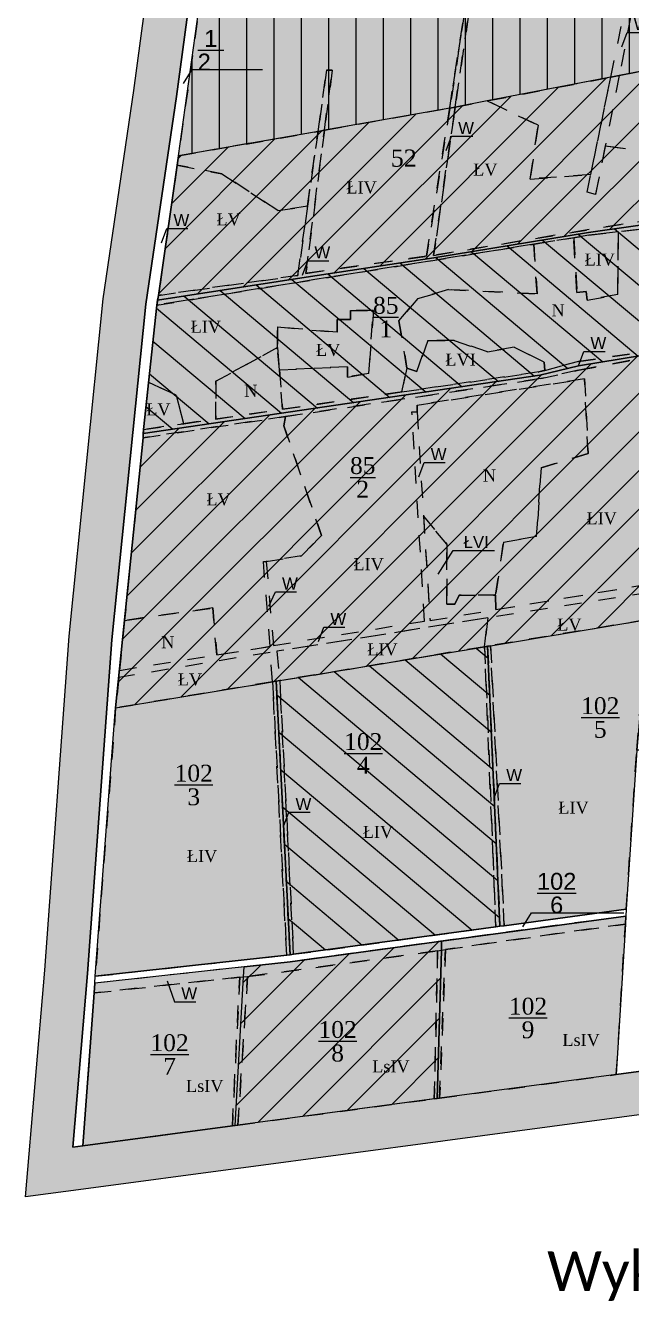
# Model space of a CAD drawing. Header units: millimetres. Extents: x 1380 to 3518, y 917 to 2353.
# Drawn here: x 1380 to 1732, y 917 to 1658 of the extents above; entities that cross this region are included whole.
import ezdxf
from ezdxf import colors
from ezdxf.entities.mleader import LeaderData, LeaderLine
from ezdxf.math import Vec2, Vec3

# ---------------------------------------------------------------- set-up
doc = ezdxf.new("R2010")
doc.units = ezdxf.units.MM
doc.linetypes.add('UZYTEK', pattern=[20, 10, -10])
for name, color, linetype in [('Budynki', 250, 'Continuous'), ('dzialki', 250, 'Continuous'), ('Num użytków', 250, 'Continuous'), ('Numeracja', 7, 'Continuous'), ('Obreb', 2, 'Continuous'), ('Rowy', 250, 'UZYTEK'), ('Uzytki', 250, 'UZYTEK'), ('W', 250, 'Continuous'), ('Władanie', 7, 'Continuous')]:
    doc.layers.add(name, color=color, linetype=linetype)
doc.styles.add('Całkowite', font='times.ttf', dxfattribs={"height": 10})
doc.styles.get("Standard").update_dxf_attribs({"font": 'arial.ttf'})
doc.styles.add('Uzytki', font='times.ttf', dxfattribs={"height": 7})
doc.styles.add('Ułamki', font='times.ttf', dxfattribs={"height": 14})

# ---------------------------------------------------------------- blocks, each defined once
blk = doc.blocks.new('_None')

msp = doc.modelspace()

# ---------------------------------------------------------------- hatches: boundary and pattern name
at = {"layer": 'Obreb', "true_color": 0xf4ee51}
h = msp.add_hatch(color=41, dxfattribs=at)
h.dxf.hatch_style = 1
h.paths.add_polyline_path([(1843.77, 2075.91), (1839.89, 2076.73), (1821.8, 2074.33), (1789.76, 2070.08), (1739.27, 2064.25), (1569.18, 2044.6), (1564.53, 2044.15), (1500.42, 2035.92), (1473.15, 2032.87), (1468.93, 1980), (1462.92, 1894.61), (1456.31, 1773.44), (1452.55, 1718.71), (1450.66, 1680.7), (1442.54, 1619.86), (1424.58, 1499.01), (1404.87, 1303.08), (1390.68, 1109.1), (1379.54, 977.39), (1416.06, 982.26), (1503.01, 993.87), (1504.63, 994.09), (1506.25, 994.3), (1621.93, 1009.75), (1623.42, 1009.95), (1726.06, 1023.65), (1744.84, 1026.16), (1749.27, 1026.75), (2001.11, 1060.37), (2068.99, 1069.43), (2152.68, 1080.6), (2558.18, 1139.98), (2925.58, 1191.89), (2950.42, 1195.27), (3034.81, 1077.94), (3080.44, 1228.22), (3101.82, 1235.05), (3049.2, 1373.09), (3047.94, 1379.97), (3036.54, 1465.16), (3034.11, 1481.41), (3037.35, 1523.54), (3064.08, 1535.14), (3042.44, 1582.63), (3034.82, 1599.34), (3026.23, 1623.42), (3022.72, 1647.12), (3015.17, 1693.82), (3010.46, 1738.63), (3007.5, 1779.8), (3007.5, 1828.93), (2995.54, 1854.86), (2982.24, 1913.84), (2978.33, 1926.18), (2939.25, 2070.19), (2911.03, 2085.83), (2875.11, 2109.04), (2851.35, 2127.45), (2832.79, 2142.28), (2800.7, 2188.75), (2762.52, 2156.94), (2761.01, 2154.88), (2592.26, 2137.52), (2569.19, 2140.22), (2541.29, 2148.28), (2358.61, 2230.49), (2370.36, 2167.83), (2372.08, 2158.65), (2124.8, 2119.92)])
h.paths.add_polyline_path([(2128.67, 2095.22), (2401.4, 2137.94), (2394.93, 2172.44), (2392, 2188.04), (2532.65, 2124.75), (2564.24, 2115.63), (2592.09, 2112.37), (2774.63, 2131.15), (2780.88, 2139.71), (2795.68, 2152.03), (2814.31, 2125.04), (2835.89, 2107.8), (2860.65, 2088.62), (2898.18, 2064.37), (2917.89, 2053.45), (2954.34, 1919.13), (2958.08, 1907.3), (2971.73, 1846.78), (2982.5, 1823.44), (2982.5, 1778.91), (2985.55, 1736.43), (2990.38, 1690.52), (2998.01, 1643.29), (3001.86, 1617.33), (3011.63, 1589.94), (3019.69, 1572.27), (3030.77, 1547.94), (3018.26, 1542.51), (3013.6, 1540.82), (3008.97, 1480.5), (3011.79, 1461.65), (3023.24, 1376.04), (3025.03, 1366.32), (3069.05, 1250.82), (3060.33, 1248.04), (3025.58, 1133.59), (2961.94, 1222.07), (2922.15, 1216.65), (2554.62, 1164.73), (2149.21, 1105.36), (2065.68, 1094.21), (1997.8, 1085.15), (1745.96, 1051.53), (1741.53, 1050.94), (1722.75, 1048.43), (1620.11, 1034.73), (1618.62, 1034.53), (1502.94, 1019.08), (1501.32, 1018.87), (1499.71, 1018.65), (1412.75, 1007.04), (1407.07, 1006.29), (1415.61, 1107.14), (1429.78, 1300.92), (1449.4, 1495.92), (1467.3, 1616.37), (1475.58, 1678.42), (1477.51, 1717.23), (1481.26, 1771.9), (1487.87, 1893.05), (1493.86, 1978.13), (1496.43, 2010.32), (1503.4, 2011.1), (1567.32, 2019.31), (1571.82, 2019.74), (1742.14, 2039.42), (1792.84, 2045.27), (1825.09, 2049.55), (1838.91, 2051.38), (1843.08, 2050.5)], flags=16)
at = {"layer": 'Władanie', "true_color": 0xbbd846}
h = msp.add_hatch(color=63, dxfattribs=at)
h.dxf.hatch_style = 1
h.paths.add_polyline_path([(1828.9, 1707.19), (1847.24, 1728.29), (1851.29, 1732.81), (1864.92, 1750.5), (1860.35, 1749.66), (1482.04, 1679.83), (1468.38, 1581.98), (1549.49, 1596.16), (1553.18, 1596.82), (1625.95, 1609.7), (1629.12, 1610.31), (1647.78, 1613.89), (1777.16, 1638.7), (1782.28, 1639.76)])
at = {"layer": 'Władanie'}
h = msp.add_hatch(dxfattribs=at)
h.set_pattern_fill('ANSI31', color=256, scale=5, angle=45)
h.paths.add_polyline_path([(1828.9, 1707.19), (1847.24, 1728.29), (1851.29, 1732.81), (1864.92, 1750.5), (1860.35, 1749.66), (1482.04, 1679.83), (1468.38, 1581.98), (1549.49, 1596.16), (1553.18, 1596.82), (1625.95, 1609.7), (1629.12, 1610.31), (1647.78, 1613.89), (1777.16, 1638.7), (1782.28, 1639.76)])
h.paths.add_polyline_path([(1475.66, 1625.75), (1497.88, 1625.75), (1497.88, 1661.15), (1475.66, 1661.15)], flags=24)
h.paths.add_polyline_path([(1594.02, 1663.89), (1613.79, 1663.89), (1613.79, 1685.25), (1594.02, 1685.25)], flags=24)
at = {"layer": 'Władanie', "true_color": 0xecea74}
h = msp.add_hatch(color=41, dxfattribs=at)
h.dxf.hatch_style = 1
h.paths.add_polyline_path([(1758.45, 1590.88), (1765.13, 1614.96), (1782.28, 1639.76), (1777.16, 1638.7), (1647.78, 1613.89), (1629.12, 1610.31), (1625.95, 1609.7), (1553.18, 1596.82), (1549.49, 1596.16), (1468.38, 1581.98), (1456.77, 1500.95), (1456.25, 1498.1), (1542.64, 1511.55), (1616.83, 1522.76), (1706.65, 1537.44), (1755.72, 1544.39)])
at = {"layer": 'Władanie'}
h = msp.add_hatch(dxfattribs=at)
h.set_pattern_fill('ANSI31', color=256, scale=5)
h.paths.add_polyline_path([(1758.45, 1590.88), (1765.13, 1614.96), (1782.28, 1639.76), (1777.16, 1638.7), (1647.78, 1613.89), (1629.12, 1610.31), (1625.95, 1609.7), (1553.18, 1596.82), (1549.49, 1596.16), (1468.38, 1581.98), (1456.77, 1500.95), (1456.25, 1498.1), (1542.64, 1511.55), (1616.83, 1522.76), (1706.65, 1537.44), (1755.72, 1544.39)])
h.paths.add_polyline_path([(1588.53, 1569.98), (1608.3, 1569.98), (1608.3, 1591.33), (1588.53, 1591.33)], flags=24)
at = {"layer": 'Władanie', "true_color": 0xff9470}
h = msp.add_hatch(color=21, dxfattribs=at)
h.dxf.hatch_style = 1
h.paths.add_polyline_path([(1755.55, 1541.58), (1755.72, 1544.39), (1706.65, 1537.44), (1616.83, 1522.76), (1542.64, 1511.55), (1456.25, 1498.1), (1455.74, 1495.26), (1448.06, 1422.99), (1447.94, 1420.64), (1678.31, 1454.53), (1700.79, 1460.06), (1750.3, 1468.13), (1750.3, 1469.55)])
at = {"layer": 'Władanie'}
h = msp.add_hatch(dxfattribs=at)
h.set_pattern_fill('ANSI31', color=256, scale=5, angle=275)
h.paths.add_polyline_path([(1755.55, 1541.58), (1755.72, 1544.39), (1706.65, 1537.44), (1616.83, 1522.76), (1542.64, 1511.55), (1456.25, 1498.1), (1455.74, 1495.26), (1448.06, 1422.99), (1447.94, 1420.64), (1678.31, 1454.53), (1700.79, 1460.06), (1750.3, 1468.13), (1750.3, 1469.55)])
h.paths.add_polyline_path([(1581.2, 1475.8), (1602.67, 1475.8), (1602.67, 1511.87), (1581.2, 1511.87)], flags=24)
at = {"layer": 'Władanie', "true_color": 0xb1c7d6}
h = msp.add_hatch(color=9, dxfattribs=at)
h.dxf.hatch_style = 1
h.paths.add_polyline_path([(1646.25, 1296.93), (1647.97, 1297.22), (1649.68, 1297.5), (1741.13, 1312.67), (1750.3, 1466.71), (1750.3, 1468.13), (1700.79, 1460.06), (1678.31, 1454.53), (1447.94, 1420.64), (1447.81, 1418.28), (1431.91, 1261.38), (1523.1, 1276.5), (1525.17, 1276.85), (1527.23, 1277.19)])
at = {"layer": 'Władanie'}
h = msp.add_hatch(dxfattribs=at)
h.set_pattern_fill('ANSI31', color=256, scale=5)
h.paths.add_polyline_path([(1646.25, 1296.93), (1647.97, 1297.22), (1649.68, 1297.5), (1741.13, 1312.67), (1750.3, 1466.71), (1750.3, 1468.13), (1700.79, 1460.06), (1678.31, 1454.53), (1447.94, 1420.64), (1447.81, 1418.28), (1431.91, 1261.38), (1523.1, 1276.5), (1525.17, 1276.85), (1527.23, 1277.19)])
h.paths.add_polyline_path([(1563.68, 1377.46), (1585.15, 1377.46), (1585.15, 1413.53), (1563.68, 1413.53)], flags=24)
at = {"layer": 'Władanie', "true_color": 0xbbd846}
h = msp.add_hatch(color=63, dxfattribs=at)
h.dxf.hatch_style = 1
h.paths.add_polyline_path([(1734.61, 1236.78), (1741.13, 1312.67), (1647.97, 1297.22), (1655.18, 1134.52), (1657.62, 1134.85), (1728.54, 1144.48)])
at = {"layer": 'Władanie', "true_color": 0xddbad0}
h = msp.add_hatch(color=254, dxfattribs=at)
h.dxf.hatch_style = 1
h.paths.add_polyline_path([(1647.97, 1297.22), (1646.25, 1296.93), (1527.23, 1277.19), (1525.17, 1276.85), (1533.22, 1117.97), (1535.26, 1118.25), (1652.74, 1134.19), (1655.18, 1134.52)])
at = {"layer": 'Władanie'}
h = msp.add_hatch(dxfattribs=at)
h.set_pattern_fill('ANSI31', color=256, scale=5, angle=275)
h.paths.add_polyline_path([(1647.97, 1297.22), (1646.25, 1296.93), (1527.23, 1277.19), (1525.17, 1276.85), (1533.22, 1117.97), (1535.26, 1118.25), (1652.74, 1134.19), (1655.18, 1134.52)])
h.paths.add_polyline_path([(1560.26, 1217.17), (1581.73, 1217.17), (1581.73, 1253.24), (1560.26, 1253.24)], flags=24)
at = {"layer": 'Władanie', "true_color": 0xecea74}
h = msp.add_hatch(color=41, dxfattribs=at)
h.dxf.hatch_style = 1
h.paths.add_polyline_path([(1525.17, 1276.85), (1523.1, 1276.5), (1431.91, 1261.38), (1420.05, 1105.48), (1531.26, 1117.75), (1533.22, 1117.97)])
at = {"layer": 'Władanie', "true_color": 0xff9470}
h = msp.add_hatch(color=21, dxfattribs=at)
h.dxf.hatch_style = 1
h.paths.add_polyline_path([(1722.75, 1048.43), (1728.02, 1135.85), (1728.3, 1140.5), (1621.13, 1125.9), (1621.2, 1120.67), (1618.62, 1034.53), (1620.11, 1034.73)])
at = {"layer": 'Władanie', "true_color": 0xb1c7d6}
h = msp.add_hatch(color=9, dxfattribs=at)
h.dxf.hatch_style = 1
h.paths.add_polyline_path([(1533.22, 1113.91), (1506.58, 1111), (1506.25, 1105.15), (1501.32, 1018.87), (1502.94, 1019.08), (1618.62, 1034.53), (1621.2, 1120.67), (1621.13, 1125.9)])
at = {"layer": 'Władanie'}
h = msp.add_hatch(dxfattribs=at)
h.set_pattern_fill('ANSI31', color=256, scale=5)
h.paths.add_polyline_path([(1533.22, 1113.91), (1506.58, 1111), (1506.25, 1105.15), (1501.32, 1018.87), (1502.94, 1019.08), (1617.03, 1034.32), (1618.62, 1034.53), (1621.2, 1120.67), (1621.13, 1125.9)])
h.paths.add_polyline_path([(1544.54, 1049.69), (1573.25, 1049.69), (1573.25, 1085.93), (1544.54, 1085.93)], flags=24)
at = {"layer": 'Władanie', "true_color": 0xddbad0}
h = msp.add_hatch(color=254, dxfattribs=at)
h.dxf.hatch_style = 1
h.paths.add_polyline_path([(1506.25, 1105.15), (1506.58, 1111), (1419.8, 1101.49), (1419.44, 1095.83), (1412.75, 1007.04), (1501.32, 1018.87)])

# ---------------------------------------------------------------- linework, layer by layer
at = {"layer": 'dzialki'}
msp.add_line((1533.22, 1113.78), (1533.22, 1113.78), dxfattribs=at)
for points in [[(1482.04, 1679.83), (1860.35, 1749.66), (1864.92, 1750.5), (1851.29, 1732.81), (1847.24, 1728.29), (1828.9, 1707.19), (1782.28, 1639.76), (1777.16, 1638.7), (1724.5, 1628.61), (1719.53, 1627.65), (1647.78, 1613.89), (1629.12, 1610.31), (1625.95, 1609.7), (1553.18, 1596.82), (1549.49, 1596.16), (1468.38, 1581.98), (1482.04, 1679.83)], [(1758.45, 1590.88), (1765.13, 1614.96), (1782.28, 1639.76), (1777.16, 1638.7), (1647.78, 1613.89), (1629.12, 1610.31), (1625.95, 1609.7), (1553.18, 1596.82), (1549.49, 1596.16), (1468.38, 1581.98), (1456.77, 1500.95), (1456.25, 1498.1), (1542.64, 1511.55), (1616.83, 1522.76), (1706.65, 1537.44), (1755.72, 1544.39)], [(1750.3, 1466.71), (1750.3, 1468.13), (1750.3, 1469.55), (1755.55, 1541.58), (1755.72, 1544.39), (1706.65, 1537.44), (1616.83, 1522.76), (1542.64, 1511.55), (1456.25, 1498.1), (1455.74, 1495.26), (1448.06, 1422.99), (1447.94, 1420.64), (1447.81, 1418.28), (1431.91, 1261.38), (1523.1, 1276.5), (1525.17, 1276.85), (1527.23, 1277.19), (1646.25, 1296.93), (1647.97, 1297.22), (1649.68, 1297.5), (1741.13, 1312.67)], [(1755.55, 1541.58), (1755.72, 1544.39), (1706.65, 1537.44), (1616.83, 1522.76), (1542.64, 1511.55), (1456.25, 1498.1), (1455.74, 1495.26), (1448.06, 1422.99), (1447.94, 1420.64), (1678.31, 1454.53), (1700.79, 1460.06), (1750.3, 1468.13), (1750.3, 1469.55)], [(1750.3, 1466.71), (1750.3, 1468.13), (1700.79, 1460.06), (1678.31, 1454.53), (1447.94, 1420.64), (1447.81, 1418.28), (1431.91, 1261.38), (1523.1, 1276.5), (1525.17, 1276.85), (1527.23, 1277.19), (1646.25, 1296.93), (1647.97, 1297.22), (1649.68, 1297.5), (1741.13, 1312.67)], [(1647.97, 1297.22), (1649.68, 1297.5), (1741.13, 1312.67), (1734.61, 1236.78), (1728.54, 1144.48), (1657.62, 1134.85), (1655.18, 1134.52), (1647.97, 1297.22)], [(1525.17, 1276.85), (1527.23, 1277.19), (1646.25, 1296.93), (1647.97, 1297.22), (1655.18, 1134.52), (1652.74, 1134.19), (1535.26, 1118.25), (1533.22, 1117.97), (1525.17, 1276.85)], [(1431.91, 1261.38), (1523.1, 1276.5), (1525.17, 1276.85), (1533.22, 1117.97), (1531.26, 1117.75), (1420.05, 1105.48), (1431.91, 1261.38)], [(1748.19, 1203.23), (1738.08, 1203.23), (1740.63, 1236.78), (1734.61, 1236.78), (1728.54, 1144.48), (1728.3, 1140.5), (1728.02, 1135.85), (1722.75, 1048.43), (1741.53, 1050.94), (1745.96, 1051.53), (1997.8, 1085.15), (2065.68, 1094.21), (2149.21, 1105.36), (2147.47, 1111.23), (1999.81, 1090.25), (1999.81, 1090.25), (1996.3, 1089.79), (1992.73, 1089.32), (1741.84, 1056.9), (1745.87, 1135.4), (1746.06, 1139.1), (1746.33, 1144.3)], [(1728.3, 1140.5), (1621.13, 1125.9), (1533.22, 1113.91), (1506.58, 1111), (1419.8, 1101.49), (1420.05, 1105.48), (1531.26, 1117.75), (1533.22, 1117.97), (1535.26, 1118.25), (1652.74, 1134.19), (1655.18, 1134.52), (1657.62, 1134.85), (1728.54, 1144.48)], [(1621.2, 1120.67), (1621.13, 1125.9), (1728.3, 1140.5), (1728.02, 1135.85), (1722.75, 1048.43), (1620.11, 1034.73), (1618.62, 1034.53), (1621.2, 1120.67)], [(1506.58, 1111), (1533.22, 1113.91), (1621.13, 1125.9), (1621.2, 1120.67), (1618.62, 1034.53), (1617.03, 1034.32), (1502.94, 1019.08), (1501.32, 1018.87), (1506.25, 1105.15), (1506.58, 1111)], [(1419.8, 1101.49), (1419.44, 1095.83), (1412.75, 1007.04), (1499.71, 1018.65), (1501.32, 1018.87), (1506.25, 1105.15), (1506.58, 1111), (1419.8, 1101.49)]]:
    msp.add_lwpolyline(points, close=True, dxfattribs=at)
msp.add_lwpolyline([(1475.58, 1678.42), (1467.3, 1616.37), (1449.4, 1495.92), (1429.78, 1300.92), (1415.61, 1107.14), (1407.07, 1006.29), (1412.75, 1007.04), (1419.44, 1095.83), (1419.8, 1101.49), (1420.05, 1105.48), (1431.91, 1261.38), (1447.81, 1418.28), (1447.94, 1420.64), (1448.06, 1422.99), (1455.74, 1495.26), (1456.25, 1498.1), (1456.77, 1500.95), (1468.38, 1581.98), (1482.04, 1679.83)], dxfattribs=at)
at = {"layer": 'Obreb'}
for points in [[(2925.58, 1191.89), (2558.18, 1139.98), (2152.68, 1080.6), (2068.99, 1069.43), (2001.11, 1060.37), (1749.27, 1026.75), (1744.84, 1026.16), (1726.06, 1023.65), (1623.42, 1009.95), (1621.93, 1009.75), (1506.25, 994.3), (1504.63, 994.09), (1503.01, 993.87), (1416.06, 982.26), (1379.54, 977.39), (1390.68, 1109.1), (1404.87, 1303.08), (1424.58, 1499.01), (1442.54, 1619.86), (1450.66, 1680.7)], [(2922.15, 1216.65), (2554.62, 1164.73), (2149.21, 1105.36), (2065.68, 1094.21), (1997.8, 1085.15), (1745.96, 1051.53), (1741.53, 1050.94), (1722.75, 1048.43), (1620.11, 1034.73), (1618.62, 1034.53), (1502.94, 1019.08), (1501.32, 1018.87), (1499.71, 1018.65), (1412.75, 1007.04), (1407.07, 1006.29), (1415.61, 1107.14), (1429.78, 1300.92), (1449.4, 1495.92), (1467.3, 1616.37), (1475.58, 1678.42)]]:
    msp.add_lwpolyline(points, dxfattribs=at)
at = {"layer": 'Rowy'}
for p, q in [((1618.96, 1120.25), (1623.44, 1121.1)), ((1503.97, 1105), (1508.52, 1105.29))]:
    msp.add_line(p, q, dxfattribs=at)
for points in [[(1828.9, 1707.19), (1782.28, 1639.76), (1765.13, 1614.96), (1758.45, 1590.88), (1755.55, 1541.58), (1706.81, 1535.84), (1455.74, 1495.26), (1456.77, 1500.95), (1537.75, 1512.5), (1549.49, 1596.16), (1554.49, 1631.84), (1557.72, 1631.84), (1553.18, 1596.82), (1542.41, 1513.75), (1612.52, 1523.73), (1637.54, 1683.91)], [(1639.79, 1683.79), (1616.62, 1524.19), (1752.66, 1546.67), (1756.14, 1601.85), (1762.16, 1617.01), (1827.49, 1711.49)]]:
    msp.add_lwpolyline(points, dxfattribs=at)
for points in [[(1719.53, 1627.65), (1735.1, 1702.79), (1738.77, 1702.79), (1724.5, 1628.61)], [(1719.53, 1627.65), (1724.5, 1628.61), (1710.67, 1559.57), (1705.85, 1560.84), (1719.53, 1627.65)], [(1448.06, 1422.99), (1447.81, 1418.28), (1678.95, 1452.59), (1700.79, 1457.52), (1750.3, 1466.71), (1750.3, 1469.55), (1700.79, 1462.61), (1677.66, 1456.47), (1448.06, 1422.99)], [(1434.12, 1283.17), (1521.71, 1297.14), (1517.7, 1346.35), (1519.42, 1346.35), (1523.53, 1297.63), (1611.33, 1311.8), (1604.01, 1433.23), (1606.97, 1433.23), (1614.54, 1312.13), (1737.54, 1332.56), (1746.37, 1452.39), (1749.46, 1452.6), (1742.07, 1328.43), (1525.46, 1294.26), (1527.23, 1277.19), (1525.17, 1276.85), (1523.1, 1276.5), (1521.73, 1293.63), (1433.7, 1279.01), (1434.12, 1283.17)], [(1646.25, 1296.93), (1649.68, 1297.5), (1657.62, 1134.85), (1655.18, 1134.52), (1652.74, 1134.19), (1646.25, 1296.93)], [(1523.1, 1276.5), (1527.23, 1277.19), (1535.26, 1118.25), (1533.22, 1117.97), (1531.26, 1117.75), (1523.1, 1276.5)], [(1419.8, 1101.49), (1419.44, 1095.83), (1503.97, 1105), (1499.71, 1018.65), (1502.94, 1019.08), (1508.52, 1105.29), (1618.96, 1120.25), (1617.03, 1034.32), (1620.11, 1034.73), (1623.44, 1121.1), (1728.02, 1135.85), (1728.3, 1140.5), (1533.22, 1113.91), (1419.8, 1101.49)]]:
    msp.add_lwpolyline(points, close=True, dxfattribs=at)
at = {"layer": 'Uzytki'}
for points in [[(1637.54, 1683.91), (1639.79, 1683.79), (1629.12, 1610.31), (1719.53, 1627.65), (1735.1, 1702.79), (1738.77, 1702.79), (1724.5, 1628.61), (1777.16, 1638.7), (1827.49, 1711.49), (1845.05, 1729.95), (1847.24, 1728.29), (1851.29, 1732.81), (1848.29, 1734.67), (1860.35, 1749.66), (1482.04, 1679.83), (1468.38, 1581.98), (1549.49, 1596.16), (1554.49, 1631.84), (1557.72, 1631.84), (1553.18, 1596.82), (1625.95, 1609.7)], [(1639.79, 1683.79), (1637.54, 1683.91), (1625.95, 1609.7), (1629.12, 1610.31)], [(1706.81, 1535.84), (1755.55, 1541.58), (1758.45, 1590.88), (1765.13, 1614.96), (1782.28, 1639.76), (1777.16, 1638.7), (1762.16, 1617.01), (1756.14, 1601.85), (1752.66, 1546.67), (1746.51, 1545.65), (1616.62, 1524.19), (1629.12, 1610.31), (1625.95, 1609.7), (1612.52, 1523.73), (1542.41, 1513.75), (1553.18, 1596.82), (1549.49, 1596.16), (1543.38, 1552.67), (1537.75, 1512.5), (1456.77, 1500.95), (1455.74, 1495.26)], [(1762.16, 1617.01), (1777.16, 1638.7), (1724.5, 1628.61), (1716.32, 1587.77), (1747.99, 1583.28), (1746.51, 1545.65), (1752.66, 1546.67), (1756.14, 1601.85)], [(1557.72, 1631.84), (1554.49, 1631.84), (1549.49, 1596.16), (1553.18, 1596.82)], [(1719.53, 1627.65), (1647.78, 1613.89), (1677.34, 1599.8), (1672.72, 1568.54), (1707.95, 1571.12)], [(1625.95, 1609.7), (1553.18, 1596.82), (1542.41, 1513.75), (1612.52, 1523.73)], [(1747.99, 1583.28), (1716.32, 1587.77), (1710.67, 1559.57), (1705.85, 1560.84), (1707.95, 1571.12), (1672.72, 1568.54), (1677.34, 1599.8), (1647.78, 1613.89), (1629.12, 1610.31), (1616.62, 1524.19), (1746.51, 1545.65)], [(1549.49, 1596.16), (1468.38, 1581.98), (1467.61, 1576.57), (1493.66, 1571.56), (1526.1, 1550.17), (1543.38, 1552.67)], [(1543.38, 1552.67), (1526.1, 1550.17), (1493.66, 1571.56), (1467.61, 1576.57), (1456.77, 1500.95), (1537.75, 1512.5)], [(1755.55, 1541.58), (1723.78, 1537.84), (1723.7, 1501.42), (1705.83, 1498.18), (1705.15, 1503.29), (1699.9, 1502.68), (1698.03, 1534.42), (1674.76, 1530.66), (1676.76, 1501.83), (1625.24, 1504.33), (1607.46, 1499.06), (1596.51, 1486.24), (1601.13, 1458.69), (1606.8, 1456.72), (1613.25, 1474.74), (1628.54, 1474.74), (1647.91, 1468.16), (1663.46, 1470.93), (1680.85, 1462.24), (1681.2, 1457.41), (1700.79, 1462.61), (1750.3, 1469.55)], [(1723.78, 1537.84), (1706.81, 1535.84), (1698.03, 1534.42), (1699.9, 1502.68), (1705.15, 1503.29), (1705.83, 1498.18), (1723.7, 1501.42)], [(1596.51, 1486.24), (1607.46, 1499.06), (1625.24, 1504.33), (1676.76, 1501.83), (1674.76, 1530.66), (1455.74, 1495.26), (1451, 1450.63), (1467.06, 1443.05), (1471.53, 1426.41), (1490.01, 1429.11), (1490.01, 1451.07), (1525.96, 1470.59), (1525.96, 1482.62), (1560.57, 1479.49), (1560.57, 1486.93), (1568.3, 1486.93), (1568.3, 1492.13), (1581.65, 1492.13), (1578.95, 1455.62), (1566.5, 1453.52), (1566.5, 1459.54), (1527, 1457.62), (1528.84, 1434.77), (1598.13, 1444.87), (1601.13, 1458.69)], [(1581.65, 1492.13), (1568.3, 1492.13), (1568.3, 1486.93), (1560.57, 1486.93), (1560.57, 1479.49), (1525.96, 1482.62), (1525.96, 1470.59), (1527, 1457.62), (1566.5, 1459.54), (1566.5, 1453.52), (1578.95, 1455.62)], [(1680.85, 1462.24), (1663.46, 1470.93), (1647.91, 1468.16), (1628.54, 1474.74), (1613.25, 1474.74), (1606.8, 1456.72), (1601.13, 1458.69), (1598.13, 1444.87), (1677.66, 1456.47), (1681.2, 1457.41)], [(1527, 1457.62), (1525.96, 1470.59), (1490.01, 1451.07), (1490.01, 1429.11), (1528.84, 1434.77)], [(1604.01, 1433.23), (1606.97, 1433.23), (1606.97, 1437.21), (1704.27, 1452.44), (1706.4, 1409.06), (1679.06, 1400.84), (1676.44, 1360.88), (1657.29, 1357.61), (1652.54, 1326.83), (1652.76, 1318.48), (1737.54, 1332.56), (1746.37, 1452.39), (1749.46, 1452.6), (1750.3, 1466.71), (1700.79, 1457.52), (1678.95, 1452.59), (1530.66, 1430.58), (1529.67, 1425.17), (1551.43, 1361.53), (1539.91, 1349.7), (1519.42, 1346.35), (1523.53, 1297.63), (1611.33, 1311.8)], [(1467.06, 1443.05), (1451, 1450.63), (1448.06, 1422.99), (1471.53, 1426.41)], [(1706.4, 1409.06), (1704.27, 1452.44), (1606.97, 1437.21), (1606.97, 1433.23), (1610.75, 1372.68), (1624.39, 1356.42), (1624.39, 1321.6), (1628.97, 1321.6), (1631.43, 1326.83), (1652.54, 1326.83), (1657.29, 1357.61), (1676.44, 1360.88), (1679.06, 1400.84)], [(1551.43, 1361.53), (1529.67, 1425.17), (1530.66, 1430.58), (1447.81, 1418.28), (1437.06, 1312.17), (1488.33, 1319.39), (1490.62, 1292.18), (1521.71, 1297.14), (1517.7, 1346.35), (1519.42, 1346.35), (1539.91, 1349.7)], [(1624.39, 1356.42), (1610.75, 1372.68), (1614.54, 1312.13), (1652.76, 1318.48), (1652.54, 1326.83), (1631.43, 1326.83), (1628.97, 1321.6), (1624.39, 1321.6)], [(1741.13, 1312.67), (1742.07, 1328.43), (1648.21, 1313.62), (1646.25, 1296.93), (1647.97, 1297.22), (1649.68, 1297.5)], [(1488.33, 1319.39), (1437.06, 1312.17), (1434.12, 1283.17), (1490.62, 1292.18)], [(1646.25, 1296.93), (1648.21, 1313.62), (1525.46, 1294.26), (1527.23, 1277.19)], [(1734.61, 1236.78), (1741.13, 1312.67), (1649.68, 1297.5), (1657.62, 1134.85), (1728.54, 1144.48)], [(1646.25, 1296.93), (1527.23, 1277.19), (1535.26, 1118.25), (1652.74, 1134.19)], [(1647.97, 1297.22), (1646.25, 1296.93), (1652.74, 1134.19), (1655.18, 1134.52)], [(1649.68, 1297.5), (1647.97, 1297.22), (1655.18, 1134.52), (1657.62, 1134.85)], [(1521.73, 1293.63), (1433.7, 1279.01), (1431.91, 1261.38), (1523.1, 1276.5)], [(1523.1, 1276.5), (1431.91, 1261.38), (1420.05, 1105.48), (1531.26, 1117.75)], [(1525.17, 1276.85), (1523.1, 1276.5), (1531.26, 1117.75), (1533.22, 1117.97)], [(1527.23, 1277.19), (1525.17, 1276.85), (1533.22, 1117.97), (1535.26, 1118.25)], [(1623.44, 1121.1), (1728.02, 1135.85), (1728.3, 1140.5), (1621.13, 1125.9), (1621.2, 1120.67), (1618.62, 1034.53), (1620.11, 1034.73)], [(1728.02, 1135.85), (1623.44, 1121.1), (1620.11, 1034.73), (1722.75, 1048.43)], [(1618.96, 1120.25), (1508.52, 1105.29), (1502.94, 1019.08), (1617.03, 1034.32)], [(1503.97, 1105), (1419.44, 1095.83), (1412.75, 1007.04), (1499.71, 1018.65)]]:
    msp.add_lwpolyline(points, close=True, dxfattribs=at)
for points in [[(1674.76, 1530.66), (1676.76, 1501.83), (1625.24, 1504.33), (1607.46, 1499.06), (1596.51, 1486.24), (1601.13, 1458.69), (1606.8, 1456.72), (1613.25, 1474.74), (1628.54, 1474.74), (1647.91, 1468.16), (1663.46, 1470.93), (1680.85, 1462.24), (1681.2, 1457.41)], [(1601.13, 1458.69), (1598.13, 1444.87)]]:
    msp.add_lwpolyline(points, dxfattribs=at)

# ---------------------------------------------------------------- texts
at = {"layer": 'Budynki', "insert": (1682.59, 945.67), "char_height": 25, "width": 1069.2181, "attachment_point": 1, "style": 'Całkowite'}
msp.add_mtext('{\\fCalibri|b0|i0|c238|p34;\\H0.91667x;Wykonano w ramach przedmiotu: Planowanie Infrastruktury Technicznej}', dxfattribs=at)
at = {"layer": 'Num użytków', "char_height": 7, "attachment_point": 1, "style": 'Uzytki'}
for s, insert, width in [('ŁV', (1639.63, 1577.5), 28.0185), ('ŁIV', (1565.97, 1567.12), 23.9513), ('ŁV', (1490.5, 1548.61), 15.8169), ('ŁIV', (1704.35, 1525.26), 10.4413), ('N\\P', (1685.11, 1495.78), 7.6839), ('ŁIV', (1475.49, 1486.2), 18.1976), ('ŁV', (1548.3, 1472.8), 12.2312), ('ŁVI', (1623.47, 1467.14), 14.0211), ('N\\P', (1506.64, 1449.01), 7.6839), ('ŁV', (1449.68, 1438.24), 10.3122), ('N\\P', (1645.27, 1399.84), 7.6839), ('ŁV', (1484.66, 1386), 14.79), ('ŁIV', (1705.47, 1375), 21.3982), ('ŁIV', (1570.06, 1348.36), 21.3982), ('ŁV', (1688.46, 1313.25), 14.79), ('N\\P', (1458.4, 1303.06), 7.6839), ('ŁIV', (1578.13, 1298.86), 21.3982), ('ŁV', (1468.02, 1281.38), 14.79), ('ŁIV\\P', (1689.1, 1206.95), 17.8318), ('ŁIV\\P', (1575.48, 1192.85), 17.8318), ('ŁIV\\P', (1473.31, 1178.86), 17.8318), ('LsIV', (1691.44, 1072.04), 17.8318), ('LsIV\\P', (1580.96, 1056.68), 21.9546), ('LsIV\\P', (1472.81, 1045.32), 21.9546)]:
    msp.add_mtext(s, dxfattribs=dict(at, insert=insert, width=width))
at = {"layer": 'Numeracja', "attachment_point": 1}
for s, insert, char_height, width, style in [('52', (1591.74, 1585.67), 10, 26.1217, 'Całkowite'), ('\\A1;{\\H0.7x;\\S85/1;}', (1581.44, 1500.07), 14, 25.0465, 'Ułamki'), ('\\A1;{\\H0.7x;\\S85/2;}', (1568.05, 1407), 14, 25.0321, 'Ułamki'), ('\\A1;{\\H0.7x;\\S102/4;}', (1564.64, 1246.71), 14, 46.7267, 'Ułamki'), ('\\A1;{\\H0.7x;\\S102/3;}', (1466.18, 1228.37), 14, 27.5354, 'Ułamki'), ('\\A1;{\\H0.7x;\\S102/9;}', (1660.36, 1093.04), 14, 30.2645, 'Ułamki'), ('\\A1;{\\H0.7x;\\S102/8;}', (1549.74, 1079.49), 14, 21.9157, 'Ułamki'), ('\\A1;{\\H0.7x;\\S102/7;}', (1452.12, 1071.82), 14, 21.9157, 'Ułamki')]:
    msp.add_mtext(s, dxfattribs=dict(at, insert=insert, char_height=char_height, width=width, style=style))
at = {"layer": 'Numeracja', "insert": (1702.31, 1267.54), "char_height": 14, "attachment_point": 1, "style": 'Ułamki'}
msp.add_mtext('\\A1;{\\H0.7x;\\S102/5;}', dxfattribs=at)

# ---------------------------------------------------------------- leaders
at = {"layer": 'Num użytków'}
ml = msp.add_multileader_mtext('Standard', dxfattribs=at)
ml.set_content('W', color=256)
ml.set_leader_properties()
ml.set_arrow_properties(name='NONE')
ml.build(insert=Vec2(0, 0))
ml.multileader.update_dxf_attribs({"text_left_attachment_type": 5, "text_right_attachment_type": 0, "text_top_attachment_type": 10, "text_bottom_attachment_type": 10})
ctx = ml.context
ctx.base_point, ctx.char_height, ctx.plane_origin = Vec3(1463.46, 1539.8), 7, Vec3(1458.52, 1531.48)
ctx.left_attachment, ctx.right_attachment, ctx.top_attachment, ctx.bottom_attachment = 5, 0, 10, 10
notes = []
notes.append((ctx, [(0, (1, 1, 0), (1461.59, 1539.8), (1, 0), 1.86, [(0, [(1458.52, 1531.48)], 0, [])])]))
ctx.mtext.insert, ctx.mtext.flow_direction = Vec3(1465.46, 1548.2), 5
ml = msp.add_multileader_mtext('Standard', dxfattribs=at)
ml.set_content('ŁVI', color=256)
ml.set_leader_properties()
ml.set_arrow_properties(name='NONE')
ml.build(insert=Vec2(0, 0))
ml.multileader.update_dxf_attribs({"text_left_attachment_type": 5, "text_right_attachment_type": 0, "text_top_attachment_type": 10, "text_bottom_attachment_type": 10})
ctx = ml.context
ctx.base_point, ctx.char_height, ctx.plane_origin = Vec3(1632.02, 1352.85), 7, Vec3(1619.22, 1339.01)
ctx.left_attachment, ctx.right_attachment, ctx.top_attachment, ctx.bottom_attachment = 5, 0, 10, 10
notes.append((ctx, [(0, (1, 1, 0), (1628.07, 1352.85), (1, 0), 3.95, [(0, [(1619.22, 1339.01)], 0, [])])]))
ctx.mtext.insert, ctx.mtext.flow_direction = Vec3(1634.02, 1361.25), 5
at = {"layer": 'Numeracja'}
ml = msp.add_multileader_mtext('Standard', dxfattribs=at)
ml.set_content('\\A1;{\\H0.7x;\\S1/2  ;}', color=256)
ml.set_leader_properties()
ml.set_arrow_properties(name='NONE')
ml.build(insert=Vec2(0, 0))
ml.multileader.update_dxf_attribs({"text_left_attachment_type": 5, "text_right_attachment_type": 0, "text_top_attachment_type": 10, "text_bottom_attachment_type": 10})
ctx = ml.context
ctx.base_point, ctx.char_height, ctx.plane_origin = Vec3(1477.56, 1632.15), 14, Vec3(1471.38, 1624.07)
ctx.left_attachment, ctx.right_attachment, ctx.top_attachment, ctx.bottom_attachment = 5, 0, 10, 10
notes.append((ctx, [(0, (1, 1, 0), (1476.27, 1632.15), (1, 0), 1.3, [(0, [(1471.38, 1624.07)], 0, [])])]))
ctx.mtext.insert, ctx.mtext.flow_direction = Vec3(1479.56, 1655.09), 5
ml = msp.add_multileader_mtext('Standard', dxfattribs=at)
ml.set_content('\\A1;{\\H0.7x;\\S102/6;}', color=256)
ml.set_leader_properties()
ml.set_arrow_properties(name='NONE')
ml.build(insert=Vec2(0, 0))
ml.multileader.update_dxf_attribs({"text_left_attachment_type": 5, "text_right_attachment_type": 0, "text_top_attachment_type": 10, "text_bottom_attachment_type": 10})
ctx = ml.context
ctx.base_point, ctx.char_height, ctx.plane_origin = Vec3(1674.69, 1142.27), 14, Vec3(1668.51, 1134.2)
ctx.left_attachment, ctx.right_attachment, ctx.top_attachment, ctx.bottom_attachment = 5, 0, 10, 10
notes.append((ctx, [(0, (1, 1, 0), (1673.4, 1142.27), (1, 0), 1.3, [(0, [(1668.51, 1134.2)], 0, [])])]))
ctx.mtext.insert, ctx.mtext.flow_direction = Vec3(1676.69, 1165.55), 5
at = {"layer": 'W'}
ml = msp.add_multileader_mtext('Standard', dxfattribs=at)
ml.set_content('W', color=256)
ml.set_leader_properties()
ml.set_arrow_properties(name='NONE')
ml.build(insert=Vec2(0, 0))
ml.multileader.update_dxf_attribs({"text_left_attachment_type": 5, "text_right_attachment_type": 0, "text_top_attachment_type": 10, "text_bottom_attachment_type": 10})
ctx = ml.context
ctx.base_point, ctx.char_height, ctx.plane_origin = Vec3(1730.85, 1653.64), 7, Vec3(1725.91, 1645.32)
ctx.left_attachment, ctx.right_attachment, ctx.top_attachment, ctx.bottom_attachment = 5, 0, 10, 10
notes.append((ctx, [(0, (1, 1, 0), (1728.98, 1653.64), (1, 0), 1.86, [(0, [(1725.91, 1645.32)], 0, [])])]))
ctx.mtext.insert, ctx.mtext.flow_direction = Vec3(1732.85, 1662.04), 5
ml = msp.add_multileader_mtext('Standard', dxfattribs=at)
ml.set_content('W', color=256)
ml.set_leader_properties()
ml.set_arrow_properties(name='NONE')
ml.build(insert=Vec2(0, 0))
ml.multileader.update_dxf_attribs({"text_left_attachment_type": 5, "text_right_attachment_type": 0, "text_top_attachment_type": 10, "text_bottom_attachment_type": 10})
ctx = ml.context
ctx.base_point, ctx.char_height, ctx.plane_origin = Vec3(1628.87, 1593.33), 7, Vec3(1623.94, 1585.01)
ctx.left_attachment, ctx.right_attachment, ctx.top_attachment, ctx.bottom_attachment = 5, 0, 10, 10
notes.append((ctx, [(0, (1, 1, 0), (1627.01, 1593.33), (1, 0), 1.86, [(0, [(1623.94, 1585.01)], 0, [])])]))
ctx.mtext.insert, ctx.mtext.flow_direction = Vec3(1630.87, 1601.73), 5
ml = msp.add_multileader_mtext('Standard', dxfattribs=at)
ml.set_content('W', color=256)
ml.set_leader_properties()
ml.set_arrow_properties(name='NONE')
ml.build(insert=Vec2(0, 0))
ml.multileader.update_dxf_attribs({"text_left_attachment_type": 5, "text_right_attachment_type": 0, "text_top_attachment_type": 10, "text_bottom_attachment_type": 10})
ctx = ml.context
ctx.base_point, ctx.char_height, ctx.plane_origin = Vec3(1545.36, 1521.08), 7, Vec3(1540.43, 1512.76)
ctx.left_attachment, ctx.right_attachment, ctx.top_attachment, ctx.bottom_attachment = 5, 0, 10, 10
notes.append((ctx, [(0, (1, 1, 0), (1543.5, 1521.08), (1, 0), 1.86, [(0, [(1540.43, 1512.76)], 0, [])])]))
ctx.mtext.insert, ctx.mtext.flow_direction = Vec3(1547.36, 1529.48), 5
ml = msp.add_multileader_mtext('Standard', dxfattribs=at)
ml.set_content('W', color=256)
ml.set_leader_properties()
ml.set_arrow_properties(name='NONE')
ml.build(insert=Vec2(0, 0))
ml.multileader.update_dxf_attribs({"text_left_attachment_type": 5, "text_right_attachment_type": 0, "text_top_attachment_type": 10, "text_bottom_attachment_type": 10})
ctx = ml.context
ctx.base_point, ctx.char_height, ctx.plane_origin = Vec3(1705.72, 1468.39), 7, Vec3(1700.79, 1460.06)
ctx.left_attachment, ctx.right_attachment, ctx.top_attachment, ctx.bottom_attachment = 5, 0, 10, 10
notes.append((ctx, [(0, (1, 1, 0), (1703.86, 1468.39), (1, 0), 1.86, [(0, [(1700.79, 1460.06)], 0, [])])]))
ctx.mtext.insert, ctx.mtext.flow_direction = Vec3(1707.72, 1476.79), 5
ml = msp.add_multileader_mtext('Standard', dxfattribs=at)
ml.set_content('W', color=256)
ml.set_leader_properties()
ml.set_arrow_properties(name='NONE')
ml.build(insert=Vec2(0, 0))
ml.multileader.update_dxf_attribs({"text_left_attachment_type": 5, "text_right_attachment_type": 0, "text_top_attachment_type": 10, "text_bottom_attachment_type": 10})
ctx = ml.context
ctx.base_point, ctx.char_height, ctx.plane_origin = Vec3(1612.92, 1403.85), 7, Vec3(1607.98, 1395.53)
ctx.left_attachment, ctx.right_attachment, ctx.top_attachment, ctx.bottom_attachment = 5, 0, 10, 10
notes.append((ctx, [(0, (1, 1, 0), (1611.05, 1403.85), (1, 0), 1.86, [(0, [(1607.98, 1395.53)], 0, [])])]))
ctx.mtext.insert, ctx.mtext.flow_direction = Vec3(1614.92, 1412.25), 5
ml = msp.add_multileader_mtext('Standard', dxfattribs=at)
ml.set_content('W', color=256)
ml.set_leader_properties()
ml.set_arrow_properties(name='NONE')
ml.build(insert=Vec2(0, 0))
ml.multileader.update_dxf_attribs({"text_left_attachment_type": 5, "text_right_attachment_type": 0, "text_top_attachment_type": 10, "text_bottom_attachment_type": 10})
ctx = ml.context
ctx.base_point, ctx.char_height, ctx.plane_origin = Vec3(1526.54, 1328.73), 7, Vec3(1521.61, 1320.41)
ctx.left_attachment, ctx.right_attachment, ctx.top_attachment, ctx.bottom_attachment = 5, 0, 10, 10
notes.append((ctx, [(0, (1, 1, 0), (1524.68, 1328.73), (1, 0), 1.86, [(0, [(1520.8, 1320.54)], 0, [])])]))
ctx.mtext.insert, ctx.mtext.flow_direction = Vec3(1528.54, 1337.13), 5
ml = msp.add_multileader_mtext('Standard', dxfattribs=at)
ml.set_content('W', color=256)
ml.set_leader_properties()
ml.set_arrow_properties(name='NONE')
ml.build(insert=Vec2(0, 0))
ml.multileader.update_dxf_attribs({"text_left_attachment_type": 5, "text_right_attachment_type": 0, "text_top_attachment_type": 10, "text_bottom_attachment_type": 10})
ctx = ml.context
ctx.base_point, ctx.char_height, ctx.plane_origin = Vec3(1554.65, 1308.17), 7, Vec3(1549.71, 1299.85)
ctx.left_attachment, ctx.right_attachment, ctx.top_attachment, ctx.bottom_attachment = 5, 0, 10, 10
notes.append((ctx, [(0, (1, 1, 0), (1552.78, 1308.17), (1, 0), 1.86, [(0, [(1549.71, 1299.85)], 0, [])])]))
ctx.mtext.insert, ctx.mtext.flow_direction = Vec3(1556.65, 1316.57), 5
ml = msp.add_multileader_mtext('Standard', dxfattribs=at)
ml.set_content('W', color=256)
ml.set_leader_properties()
ml.set_arrow_properties(name='NONE')
ml.build(insert=Vec2(0, 0))
ml.multileader.update_dxf_attribs({"text_left_attachment_type": 5, "text_right_attachment_type": 0, "text_top_attachment_type": 10, "text_bottom_attachment_type": 10})
ctx = ml.context
ctx.base_point, ctx.char_height, ctx.plane_origin = Vec3(1656.8, 1217.54), 7, Vec3(1651.87, 1209.22)
ctx.left_attachment, ctx.right_attachment, ctx.top_attachment, ctx.bottom_attachment = 5, 0, 10, 10
notes.append((ctx, [(0, (1, 1, 0), (1654.94, 1217.54), (1, 0), 1.86, [(0, [(1651.87, 1209.22)], 0, [])])]))
ctx.mtext.insert, ctx.mtext.flow_direction = Vec3(1658.8, 1225.94), 5
ml = msp.add_multileader_mtext('Standard', dxfattribs=at)
ml.set_content('W', color=256)
ml.set_leader_properties()
ml.set_arrow_properties(name='NONE')
ml.build(insert=Vec2(0, 0))
ml.multileader.update_dxf_attribs({"text_left_attachment_type": 5, "text_right_attachment_type": 0, "text_top_attachment_type": 10, "text_bottom_attachment_type": 10})
ctx = ml.context
ctx.base_point, ctx.char_height, ctx.plane_origin = Vec3(1534.38, 1200.73), 7, Vec3(1529.45, 1192.41)
ctx.left_attachment, ctx.right_attachment, ctx.top_attachment, ctx.bottom_attachment = 5, 0, 10, 10
notes.append((ctx, [(0, (1, 1, 0), (1532.52, 1200.73), (1, 0), 1.86, [(0, [(1529.45, 1192.41)], 0, [])])]))
ctx.mtext.insert, ctx.mtext.flow_direction = Vec3(1536.38, 1209.13), 5
ml = msp.add_multileader_mtext('Standard', dxfattribs=at)
ml.set_content('W', color=256)
ml.set_leader_properties()
ml.set_arrow_properties(name='NONE')
ml.build(insert=Vec2(0, 0))
ml.multileader.update_dxf_attribs({"text_left_attachment_type": 5, "text_right_attachment_type": 0, "text_top_attachment_type": 10, "text_bottom_attachment_type": 10})
ctx = ml.context
ctx.base_point, ctx.char_height, ctx.plane_origin = Vec3(1468.03, 1090.75), 7, Vec3(1461.71, 1100.42)
ctx.left_attachment, ctx.right_attachment, ctx.top_attachment, ctx.bottom_attachment = 5, 0, 10, 10
notes.append((ctx, [(0, (1, 1, 0), (1466.16, 1090.75), (1, 0), 1.86, [(0, [(1461.78, 1102.77)], 0, [])])]))
ctx.mtext.insert, ctx.mtext.flow_direction = Vec3(1470.03, 1099.15), 5
for ctx, leaders in notes:
    for number, flags, end, landing, length, lines in leaders:
        leader = LeaderData()
        leader.index, (leader.has_last_leader_line, leader.has_dogleg_vector, leader.attachment_direction) = number, flags
        leader.last_leader_point, leader.dogleg_vector, leader.dogleg_length = Vec3(end), Vec3(landing), length
        for number, points, colour, breaks in lines:
            line = LeaderLine()
            line.index, line.vertices, line.color, line.breaks = number, Vec3.list(points), colors.encode_raw_color(colour), breaks
            leader.lines.append(line)
        ctx.leaders.append(leader)

doc.saveas('drawing.dxf')
